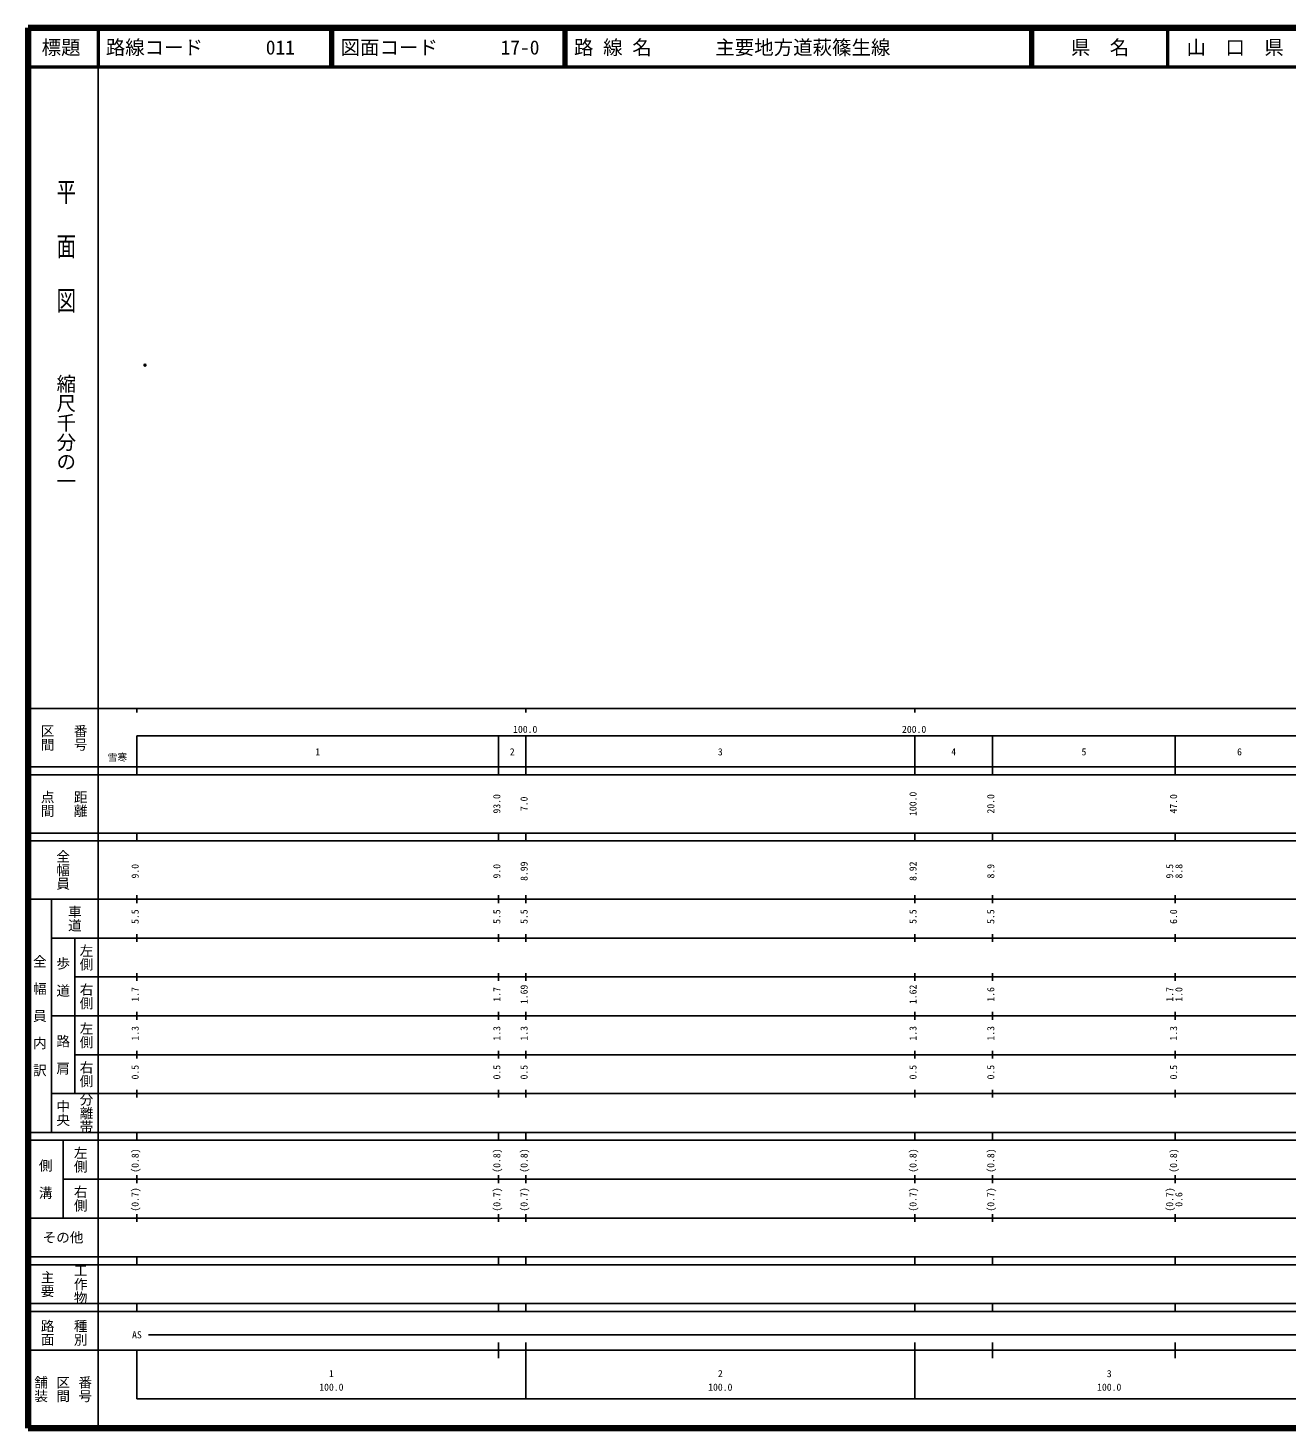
# Model space of a CAD drawing. Units: millimetres on the paper. Extents: x 40 to 680, y 20 to 380.
# Drawn here: x 40 to 363.7, y 20 to 380 of the extents above; entities that cross this region are included whole.
import ezdxf
from ezdxf.enums import TextEntityAlignment as Align

# ---------------------------------------------------------------- set-up
doc = ezdxf.new("R2010")
doc.units = ezdxf.units.MM
doc.header["$PDMODE"] = 32
doc.header["$PDSIZE"] = 0.5
doc.layers.add('M-OTRS', color=6, linetype='Continuous')
doc.layers.add('M-TTL-TXT', color=7, linetype='Continuous')
for name, color, linetype, lineweight in [('M-TTL', 2, 'Continuous', 140), ('M-TTL-BAND', 7, 'Continuous', 25), ('M-TTL-LINE', 7, 'Continuous', 50)]:
    doc.layers.add(name, color=color, linetype=linetype, lineweight=lineweight)
doc.styles.add('@ＭＳ ゴシック', font='')
doc.styles.add('ＭＳ ゴシック', font='')
doc.styles.get('@ＭＳ ゴシック').set_extended_font_data('@MS Gothic')
doc.styles.get('ＭＳ ゴシック').set_extended_font_data('MS Gothic')

msp = doc.modelspace()

# ---------------------------------------------------------------- linework, layer by layer
at = {"layer": 'M-OTRS'}
msp.add_point((70.082, 293.306), dxfattribs=at)
at = {"layer": 'M-TTL'}
for p, q in [((40, 380), (40, 20)), ((680, 380), (40, 380)), ((40, 20), (680, 20))]:
    msp.add_line(p, q, dxfattribs=at)
at = {"layer": 'M-TTL-BAND'}
for p, q in [((58, 370), (58, 20)), ((40, 205), (579, 205)), ((68, 205), (68, 204)), ((168, 205), (168, 204)), ((268, 205), (268, 204)), ((68, 198), (579, 198)), ((68, 198), (68, 188)), ((161, 188), (161, 198)), ((168, 188), (168, 198)), ((268, 188), (268, 198)), ((288, 188), (288, 198)), ((335, 188), (335, 198)), ((40, 190), (579, 190)), ((40, 188), (579, 188)), ((40, 173), (579, 173)), ((68, 171), (68, 173)), ((161, 171), (161, 173)), ((168, 171), (168, 173)), ((268, 171), (268, 173)), ((288, 171), (288, 173)), ((335, 171), (335, 173)), ((40, 171), (579, 171)), ((40, 156), (579, 156)), ((46, 96), (46, 156)), ((68, 155), (68, 157)), ((161, 155), (161, 157)), ((168, 155), (168, 157)), ((268, 155), (268, 157)), ((288, 155), (288, 157)), ((335, 155), (335, 157)), ((46, 146), (579, 146)), ((52, 146), (52, 106)), ((68, 145), (68, 147)), ((161, 145), (161, 147)), ((168, 145), (168, 147)), ((268, 145), (268, 147)), ((288, 145), (288, 147)), ((335, 145), (335, 147)), ((68, 135), (68, 137)), ((161, 135), (161, 137)), ((168, 135), (168, 137)), ((268, 135), (268, 137)), ((288, 135), (288, 137)), ((335, 135), (335, 137)), ((52, 136), (579, 136)), ((46, 126), (579, 126)), ((68, 125), (68, 127)), ((161, 125), (161, 127)), ((168, 125), (168, 127)), ((268, 125), (268, 127)), ((288, 125), (288, 127)), ((335, 125), (335, 127)), ((52, 116), (579, 116)), ((68, 115), (68, 117)), ((161, 115), (161, 117)), ((168, 115), (168, 117)), ((268, 115), (268, 117)), ((288, 115), (288, 117)), ((335, 115), (335, 117)), ((46, 106), (579, 106)), ((68, 105), (68, 107)), ((161, 105), (161, 107)), ((168, 105), (168, 107)), ((268, 105), (268, 107)), ((288, 105), (288, 107)), ((335, 105), (335, 107)), ((40, 96), (579, 96)), ((40, 94), (579, 94)), ((49, 94), (49, 74)), ((68, 94), (68, 96)), ((161, 94), (161, 96)), ((168, 94), (168, 96)), ((268, 94), (268, 96)), ((288, 94), (288, 96)), ((335, 94), (335, 96)), ((49, 84), (579, 84)), ((68, 83), (68, 85)), ((161, 83), (161, 85)), ((168, 83), (168, 85)), ((268, 83), (268, 85)), ((288, 83), (288, 85)), ((335, 83), (335, 85)), ((40, 74), (579, 74)), ((68, 73), (68, 75)), ((161, 73), (161, 75)), ((168, 73), (168, 75)), ((268, 73), (268, 75)), ((288, 73), (288, 75)), ((335, 73), (335, 75)), ((40, 64), (579, 64)), ((40, 62), (579, 62)), ((68, 62), (68, 64)), ((161, 62), (161, 64)), ((168, 62), (168, 64)), ((268, 62), (268, 64)), ((288, 62), (288, 64)), ((335, 62), (335, 64)), ((40, 52), (579, 52)), ((68, 50), (68, 52)), ((161, 50), (161, 52)), ((168, 50), (168, 52)), ((268, 50), (268, 52)), ((288, 50), (288, 52)), ((335, 50), (335, 52)), ((40, 50), (579, 50)), ((71, 44), (565, 44)), ((40, 40), (579, 40)), ((68, 40), (68, 27.5)), ((161, 38), (161, 42)), ((168, 27.5), (168, 42)), ((268, 27.5), (268, 42)), ((288, 38), (288, 42)), ((335, 38), (335, 42)), ((68, 27.5), (579, 27.5))]:
    msp.add_line(p, q, dxfattribs=at)
at = {"layer": 'M-TTL-LINE'}
for p, q in [((58, 380), (58, 370)), ((117.75, 380), (117.75, 370)), ((118.25, 380), (118.25, 370)), ((177.75, 380), (177.75, 370)), ((178.25, 380), (178.25, 370)), ((297.75, 380), (297.75, 370)), ((298.25, 380), (298.25, 370)), ((333, 380), (333, 370)), ((40, 370), (680, 370))]:
    msp.add_line(p, q, dxfattribs=at)

# ---------------------------------------------------------------- texts
at = {"layer": 'M-TTL-BAND', "style": '@ＭＳ ゴシック', "width": 1.4}
msp.add_text('平  面  図', height=3.666, rotation=270, dxfattribs=at).set_placement((49.777, 306.475), align=Align.MIDDLE_RIGHT)
at = {"layer": 'M-TTL-BAND', "style": '@ＭＳ ゴシック'}
msp.add_text('縮尺千分の一', height=3.666, rotation=270, dxfattribs=at).set_placement((49.777, 261.03), align=Align.MIDDLE_RIGHT)
for s, p in [('区間', (45, 197.5)), ('番号', (53.5, 197.5)), ('点間', (45, 180.5)), ('距離', (53.5, 180.5)), ('全幅員', (49, 163.5)), ('車道', (52, 151)), ('左側', (55, 141)), ('全\u3000幅\u3000員\u3000内\u3000訳', (43, 126)), ('歩\u3000道', (49, 136)), ('右側', (55, 131)), ('左側', (55, 121)), ('路\u3000肩', (49, 116)), ('右側', (55, 111)), ('分離帯', (55, 101)), ('中央', (49, 101)), ('左側', (53.5, 89)), ('側\u3000溝', (44.5, 84)), ('右側', (53.5, 79)), ('工作物', (53.5, 57)), ('主要', (45, 57)), ('路面', (45, 44.5)), ('種別', (53.5, 44.5)), ('舗装', (43.333, 30)), ('区間', (49, 30)), ('番号', (54.667, 30))]:
    msp.add_text(s, height=2.566, rotation=270, dxfattribs=at).set_placement(p, align=Align.MIDDLE_CENTER)
at = {"layer": 'M-TTL-BAND', "style": 'ＭＳ ゴシック'}
for s, p in [('100.0', (167.844, 198.195)), ('200.0', (267.844, 198.195)), ('1', (114.5, 192.405)), ('2', (164.5, 192.405)), ('3', (218, 192.405)), ('4', (278, 192.405)), ('5', (311.5, 192.405)), ('6', (351.5, 192.405)), ('AS', (68, 42.5)), ('1', (118, 32.523)), ('2', (218, 32.523)), ('3', (318, 32.523)), ('100.0', (118, 29.033)), ('100.0', (218, 29.033)), ('100.0', (318, 29.033))]:
    msp.add_text(s, height=1.833, dxfattribs=at).set_placement(p, align=Align.BOTTOM_CENTER)
msp.add_text('雪寒', height=1.833, dxfattribs=at).set_placement((65.5, 191), align=Align.BOTTOM_RIGHT)
for s, p in [('93.0', (162, 180.5)), ('7.0', (169, 180.5)), ('100.0', (269, 180.5)), ('20.0', (289, 180.5)), ('47.0', (336, 180.5)), ('9.0', (69, 163.174)), ('9.0', (162, 163.174)), ('8.99', (169, 163.174)), ('8.92', (269, 163.174)), ('8.9', (289, 163.174)), ('9.5', (335, 163.174)), ('8.8', (337.37, 163.174)), ('5.5', (69, 151.5)), ('5.5', (162, 151.5)), ('5.5', (169, 151.5)), ('5.5', (269, 151.5)), ('5.5', (289, 151.5)), ('6.0', (336, 151.5)), ('1.7', (69, 131.5)), ('1.7', (162, 131.5)), ('1.69', (169, 131.5)), ('1.62', (269, 131.5)), ('1.6', (289, 131.5)), ('1.7', (335, 131.5)), ('1.0', (337.37, 131.5)), ('1.3', (69, 121.5)), ('1.3', (162, 121.5)), ('1.3', (169, 121.5)), ('1.3', (269, 121.5)), ('1.3', (289, 121.5)), ('1.3', (336, 121.5)), ('0.5', (69, 111.5)), ('0.5', (162, 111.5)), ('0.5', (169, 111.5)), ('0.5', (269, 111.5)), ('0.5', (289, 111.5)), ('0.5', (336, 111.5)), ('(0.8)', (69, 88.764)), ('(0.8)', (162, 88.764)), ('(0.8)', (169, 88.764)), ('(0.8)', (269, 88.764)), ('(0.8)', (289, 88.764)), ('(0.8)', (336, 88.764)), ('(0.7)', (69, 78.764)), ('(0.7)', (162, 78.764)), ('(0.7)', (169, 78.764)), ('(0.7)', (269, 78.764)), ('(0.7)', (289, 78.764)), ('(0.7)', (335, 78.764)), ('0.6', (337.37, 78.764))]:
    msp.add_text(s, height=1.833, rotation=90, dxfattribs=at).set_placement(p, align=Align.BOTTOM_CENTER)
msp.add_text('その他', height=2.566, dxfattribs=at).set_placement((49, 69), align=Align.MIDDLE_CENTER)
at = {"layer": 'M-TTL-TXT', "style": 'ＭＳ ゴシック'}
for s, p in [('標題', (48.5, 375)), ('県\u3000名', (315.625, 375)), ('山\u3000口\u3000県', (350.375, 375))]:
    msp.add_text(s, height=3.666, dxfattribs=at).set_placement(p, align=Align.MIDDLE_CENTER)
for s, p in [('路線コード', (60, 375)), ('011', (101.142, 375)), ('図面コード', (120.38, 375)), ('17-0', (161.521, 375)), ('路 線 名', (180.38, 375)), ('主要地方道萩篠生線', (216.734, 375))]:
    msp.add_text(s, height=3.666, dxfattribs=at).set_placement(p, align=Align.MIDDLE_LEFT)

doc.saveas('drawing.dxf')
